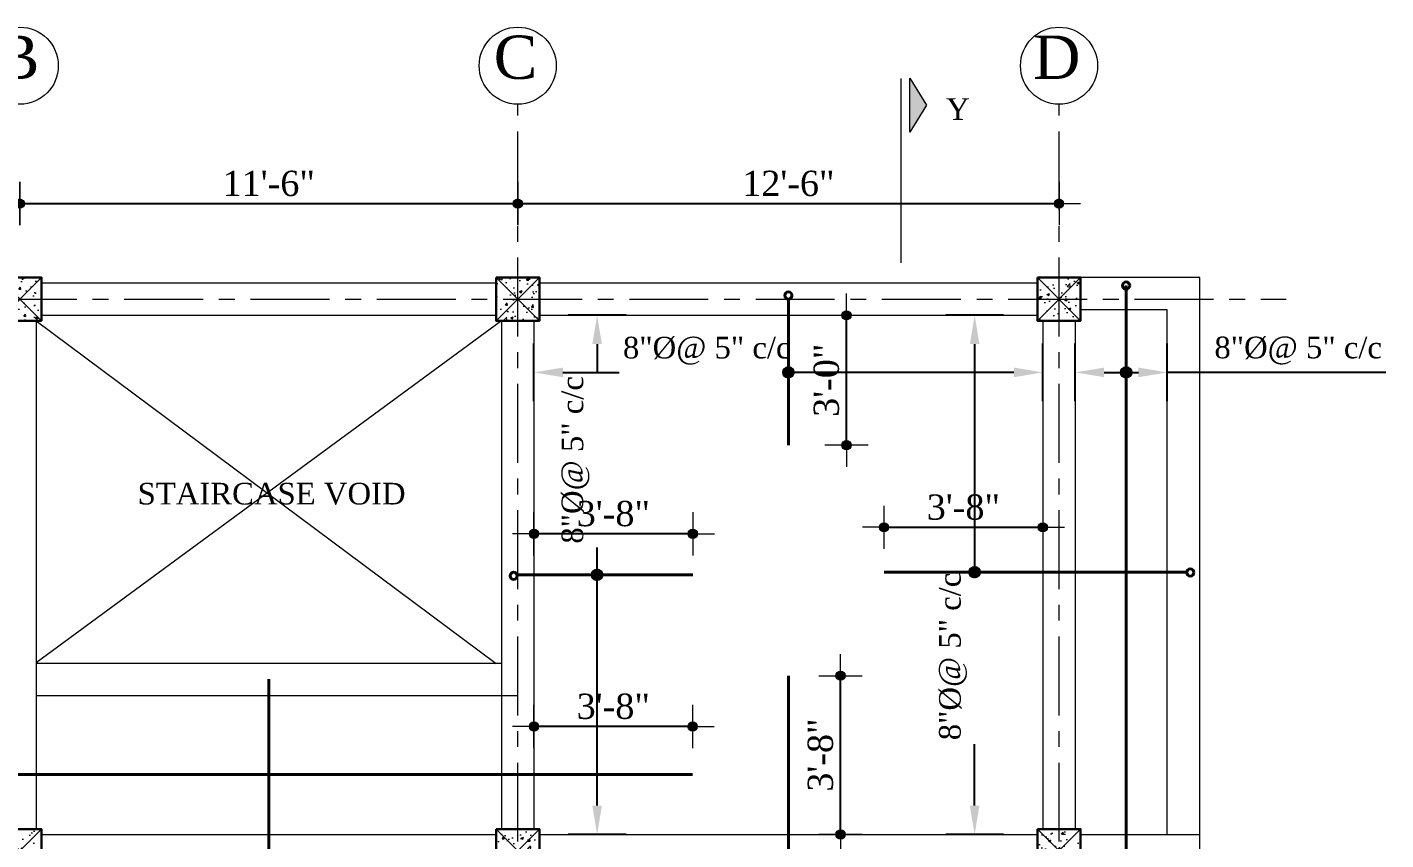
# Model space of a CAD drawing. Header units: inches. Extents: x 897 to 49934, y -34925 to -18564.
# Drawn here: x 24245.5 to 24622, y -24135.1 to -23909.9 of the extents above; entities that cross this region are included whole.
import ezdxf

# ---------------------------------------------------------------- set-up
doc = ezdxf.new("R2010")
doc.units = ezdxf.units.IN
doc.header["$LTSCALE"] = 35
doc.header["$MEASUREMENT"] = 0
doc.header["$PDMODE"] = 34
doc.linetypes.add('CENTERX2', pattern=[4, 2.5, -0.5, 0.5, -0.5])
doc.linetypes.add('DASHDOTX2', pattern=[2, 1, -0.5, 0, -0.5])
for name, color, linetype, lineweight in [('SES-CENTRE', 8, 'DASHDOTX2', 13), ('SES-DIMENSION', 142, 'Continuous', 13), ('SES-Excavation Line', 1, 'Continuous', 30), ('SES-HACTH', 8, 'Continuous', 13), ('SES-REBARS', 1, 'Continuous', 40), ('SES-SLAB OUTLINE', 4, 'Continuous', 18), ('SES-Staircase', 134, 'Continuous', 13), ('SES-TEXT', 3, 'Continuous', 20), ('SES-Wall Plan', 6, 'Continuous', 30)]:
    doc.layers.add(name, color=color, linetype=linetype, lineweight=lineweight)
doc.styles.add('7 INCH', font='times.ttf', dxfattribs={"height": 7})
doc.styles.add('SES-ARAIL', font='times.ttf', dxfattribs={"height": 6})
doc.dimstyles.new('1.8 str', dxfattribs={"dimscale": 0, "dimtxt": 6, "dimasz": 1, "dimexe": 2, "dimexo": 9, "dimgap": 2, "dimtad": 1, "dimdec": 0, "dimzin": 3, "dimdsep": 46, "dimlunit": 4, "dimtxsty": 'SES-ARAIL', "dimblk": 'DIM', "dimcen": 3, "dimdle": 3, "dimse1": 1, "dimse2": 1, "dimclrd": 256, "dimclre": 256, "dimclrt": 7, "dimadec": 1, "dimazin": 2, "dimtfac": 1, "dimtdec": 0, "dimtofl": 0, "dimtmove": 2, "dimatfit": 3, "dimldrblk": 'DSAFSADF', "dimfxl": 2, "dimfrac": 2, "dimtolj": 2, "dimtzin": 0, "dimarcsym": 0})
doc.dimstyles.new('7 INCH', dxfattribs={"dimscale": 0, "dimtxt": 7, "dimasz": 1, "dimexe": 2, "dimexo": 9, "dimgap": 2, "dimtad": 1, "dimdec": 0, "dimzin": 3, "dimdsep": 46, "dimlunit": 4, "dimtxsty": '7 INCH', "dimblk": 'DIM', "dimcen": 3, "dimdle": 3, "dimse1": 1, "dimse2": 1, "dimclrd": 256, "dimclre": 256, "dimclrt": 7, "dimadec": 1, "dimazin": 2, "dimtfac": 1, "dimtdec": 0, "dimtix": 1, "dimtofl": 0, "dimtmove": 2, "dimatfit": 3, "dimldrblk": 'ARW', "dimfxl": 2, "dimfrac": 2, "dimtolj": 2, "dimtzin": 0, "dimarcsym": 0})

# ---------------------------------------------------------------- blocks, each defined once
blk = doc.blocks.new('c11')
at = {"layer": 'SES-HACTH', "linetype": 'ByBlock'}
h = blk.add_hatch(dxfattribs=at)
h.set_pattern_fill('AR-CONC', color=256)
h.set_pattern_definition([(50, (-20422.33, 19414.4167), (7.1726018, -0.6275213), [0.75, -8.25]), (355, (-20422.33, 19414.417), (-1.3875133, 7.5219213), [0.6, -6.6]), (100.451444, (-20421.732, 19414.3644), (5.7850885, 6.8943999), [0.637402, -7.0114211]), (46.1842, (-20422.33, 19416.417), (10.6724133, -1.6551928), [1.125, -12.375]), (96.635635, (-20421.441, 19416.279), (9.3466195, 9.741186), [0.9561034, -10.5171376]), (351.184164, (-20422.33, 19416.417), (9.3466195, 9.741186), [0.9, -9.9]), (21, (-20421.33, 19415.9167), (5.9690705, -4.0261889), [0.75, -8.25]), (326, (-20421.33, 19415.917), (2.4331533, 7.2515005), [0.6, -6.6]), (71.451445, (-20420.8325, 19415.581), (8.4022238, 3.2253115), [0.6374019, -7.0114211]), (37.5, (-20422.33, 19414.4167), (0.12159855, 3.32893854), [0, -6.52, 0, -6.7, 0, -6.625]), (7.5, (-20422.33, 19414.4167), (2.63069537, 3.9441171), [0, -3.82, 0, -6.37, 0, -2.525]), (327.5, (-20424.56, 19414.4167), (5.33822436, -0.22554872), [0, -2.5, 0, -7.8, 0, -10.35]), (317.5, (-20425.56, 19414.4167), (5.8318617, 1.0010498), [0, -3.25, 0, -5.18, 0, -7.35])])
h.paths.add_polyline_path([(-6, 6), (-6, -6), (6, -6), (6, 6)])
for p, q in [((-6, 6), (6, -6)), ((6, 6), (-6, -6))]:
    blk.add_line(p, q, dxfattribs=at)
at = {"layer": 'SES-Wall Plan', "linetype": 'ByBlock'}
blk.add_lwpolyline([(-6, 6), (6, 6), (6, -6), (-6, -6)], close=True, dxfattribs=at)
blk = doc.blocks.new('grid')
at = {"layer": 'SES-CENTRE', "color": 8, "linetype": 'CENTERX2', "ltscale": 0.25}
for p, q in [((19300.97, -23226.42), (19300.97, -22812.03)), ((19450.97, -23226.42), (19450.97, -22812.03)), ((18946.91, -22866.03), (19513.94, -22866.03))]:
    blk.add_line(p, q, dxfattribs=at)
at = {"layer": 'SES-DIMENSION'}
for centre in [(19162.97, -22801.35), (19300.97, -22801.35), (19450.97, -22801.35)]:
    blk.add_circle(centre, 10.68, dxfattribs=at)
at = {"layer": 'SES-REBARS', "linetype": 'ByBlock'}
for p in [(19162.97, -22866.03), (19300.97, -22866.03), (19450.97, -22866.03), (19162.97, -23018.92), (19300.97, -23018.92), (19450.97, -23018.92)]:
    blk.add_blockref('c11', p, dxfattribs=at)
at = {"layer": 'SES-TEXT', "lineweight": 30, "char_height": 12, "width": 17.5966, "attachment_point": 2, "style": 'SES-ARAIL'}
for s, insert in [('B', (19162.36, -22792.99)), ('C', (19300.36, -22792.99)), ('D', (19450.36, -22792.99))]:
    blk.add_mtext(s, dxfattribs=dict(at, insert=insert))
blk = doc.blocks.new('*D578')
at = {"layer": 'Defpoints', "color": 0, "ltscale": 10, "transparency": 16777216}
for p in [(24561.41, -24005.59), (24535.91, -24129.15), (24561.41, -24130.65)]:
    blk.add_point(p, dxfattribs=at)
at = {"layer": 'SES-DIMENSION', "lineweight": -2, "ltscale": 10, "transparency": 16777216}
for p, q in [((24535.91, -24013.59), (24535.91, -23997.59)), ((24561.41, -24013.59), (24561.41, -23997.59)), ((24543.91, -24005.59), (24553.41, -24005.59)), ((24621.98, -24005.59), (24561.41, -24005.59))]:
    blk.add_line(p, q, dxfattribs=at)
at = {"layer": 'SES-DIMENSION', "ltscale": 10, "transparency": 16777216}
for points in [[(24543.91, -24004.25), (24543.91, -24006.92), (24535.91, -24005.59)], [(24553.41, -24004.25), (24553.41, -24006.92), (24561.41, -24005.59)]]:
    blk.add_solid(points, dxfattribs=at)
at = {"layer": 'SES-DIMENSION', "color": 7, "ltscale": 10, "transparency": 16777216, "insert": (24597.69, -23999.55), "char_height": 6, "attachment_point": 5, "style": 'SES-ARAIL'}
blk.add_mtext('\\A2;8"%%C@ 5" c/c', dxfattribs=at)
blk = doc.blocks.new('DSAFSADF')
at = {"layer": 'SES-DIMENSION'}
blk.add_lwpolyline([(-0.5, 0, 0, 3, 0), (-5.5, 0, 0, 0, 0), (-0.5, 0, 0, 0, 0)], format="xyseb", dxfattribs=at)
blk = doc.blocks.new('GFHF')
at = {"layer": 'SES-HACTH'}
h = blk.add_hatch(dxfattribs=at)
h.set_pattern_fill('ANSI31', color=2)
h.paths.add_polyline_path([(20798.9, -1672.63), (20794.72, -1672.63, 1)])
h.paths.add_polyline_path([(20794.72, -1672.63), (20798.9, -1672.63, 1)])
at = {"layer": 'SES-HACTH', "color": 2}
blk.add_circle((20796.81, -1672.63), 2.09, dxfattribs=at)
blk = doc.blocks.new('*D581')
at = {"layer": 'Defpoints', "color": 0, "ltscale": 10, "transparency": 16777216}
for p in [(24225.8, -23989.76), (24272.38, -23989.76), (24272.38, -24133.65)]:
    blk.add_point(p, dxfattribs=at)
at = {"layer": 'SES-DIMENSION', "lineweight": -2, "ltscale": 10, "transparency": 16777216}
for p, q in [((24233.8, -23989.76), (24217.8, -23989.76)), ((24225.8, -23997.76), (24225.8, -24006.35)), ((24225.8, -24125.65), (24225.8, -24054.93)), ((24233.8, -24133.65), (24217.8, -24133.65))]:
    blk.add_line(p, q, dxfattribs=at)
at = {"layer": 'SES-DIMENSION', "ltscale": 10, "transparency": 16777216}
for points in [[(24224.47, -23997.76), (24227.14, -23997.76), (24225.8, -23989.76)], [(24224.47, -24125.65), (24227.14, -24125.65), (24225.8, -24133.65)]]:
    blk.add_solid(points, dxfattribs=at)
at = {"layer": 'SES-DIMENSION', "color": 7, "ltscale": 10, "transparency": 16777216, "insert": (24219.81, -24030.64), "char_height": 6, "attachment_point": 5, "rotation": 90, "style": 'SES-ARAIL'}
blk.add_mtext('\\A2;8"%%C@ 5" c/c', dxfattribs=at)
blk = doc.blocks.new('*D592')
at = {"layer": 'Defpoints', "color": 0, "ltscale": 10, "transparency": 16777216}
for p in [(24403.41, -23989.76), (24449.99, -23989.76), (24449.99, -24133.65)]:
    blk.add_point(p, dxfattribs=at)
at = {"layer": 'SES-DIMENSION', "lineweight": -2, "ltscale": 10, "transparency": 16777216}
for p, q in [((24411.41, -23989.76), (24395.41, -23989.76)), ((24403.41, -23997.76), (24403.41, -24005.55)), ((24403.41, -24125.65), (24403.41, -24054.13)), ((24411.41, -24133.65), (24395.41, -24133.65))]:
    blk.add_line(p, q, dxfattribs=at)
at = {"layer": 'SES-DIMENSION', "ltscale": 10, "transparency": 16777216}
for points in [[(24402.07, -23997.76), (24404.74, -23997.76), (24403.41, -23989.76)], [(24402.07, -24125.65), (24404.74, -24125.65), (24403.41, -24133.65)]]:
    blk.add_solid(points, dxfattribs=at)
at = {"layer": 'SES-DIMENSION', "color": 7, "ltscale": 10, "transparency": 16777216, "insert": (24397.42, -24029.84), "char_height": 6, "attachment_point": 5, "rotation": 90, "style": 'SES-ARAIL'}
blk.add_mtext('\\A2;8"%%C@ 5" c/c', dxfattribs=at)
blk = doc.blocks.new('*D593')
at = {"layer": 'Defpoints', "color": 0, "ltscale": 10, "transparency": 16777216}
for p in [(24508.03, -23989.76), (24554.61, -23989.76), (24554.61, -24133.65)]:
    blk.add_point(p, dxfattribs=at)
at = {"layer": 'SES-DIMENSION', "lineweight": -2, "ltscale": 10, "transparency": 16777216}
for p, q in [((24516.03, -23989.76), (24500.03, -23989.76)), ((24508.03, -23997.76), (24508.03, -24060.04)), ((24508.03, -24125.65), (24508.03, -24108.62)), ((24516.03, -24133.65), (24500.03, -24133.65))]:
    blk.add_line(p, q, dxfattribs=at)
at = {"layer": 'SES-DIMENSION', "ltscale": 10, "transparency": 16777216}
for points in [[(24506.7, -23997.76), (24509.37, -23997.76), (24508.03, -23989.76)], [(24506.7, -24125.65), (24509.37, -24125.65), (24508.03, -24133.65)]]:
    blk.add_solid(points, dxfattribs=at)
at = {"layer": 'SES-DIMENSION', "color": 7, "ltscale": 10, "transparency": 16777216, "insert": (24502.04, -24084.33), "char_height": 6, "attachment_point": 5, "rotation": 90, "style": 'SES-ARAIL'}
blk.add_mtext('\\A2;8"%%C@ 5" c/c', dxfattribs=at)
blk = doc.blocks.new('*D594')
at = {"layer": 'Defpoints', "color": 0, "ltscale": 10, "transparency": 16777216}
for p in [(24526.91, -24005.59), (24385.91, -24033.44), (24526.91, -24033.44)]:
    blk.add_point(p, dxfattribs=at)
at = {"layer": 'SES-DIMENSION', "lineweight": -2, "ltscale": 10, "transparency": 16777216}
for p, q in [((24385.91, -24013.59), (24385.91, -23997.59)), ((24526.91, -24013.59), (24526.91, -23997.59)), ((24393.91, -24005.59), (24409.49, -24005.59)), ((24518.91, -24005.59), (24458.07, -24005.59))]:
    blk.add_line(p, q, dxfattribs=at)
at = {"layer": 'SES-DIMENSION', "ltscale": 10, "transparency": 16777216}
for points in [[(24393.91, -24004.25), (24393.91, -24006.92), (24385.91, -24005.59)], [(24518.91, -24004.25), (24518.91, -24006.92), (24526.91, -24005.59)]]:
    blk.add_solid(points, dxfattribs=at)
at = {"layer": 'SES-DIMENSION', "color": 7, "ltscale": 10, "transparency": 16777216, "insert": (24433.78, -23999.59), "char_height": 6, "attachment_point": 5, "style": 'SES-ARAIL'}
blk.add_mtext('\\A2;8"%%C@ 5" c/c', dxfattribs=at)
blk = doc.blocks.new('DIM')
at = {"layer": 'SES-DIMENSION'}
h = blk.add_hatch(color=256, dxfattribs=at)
h.paths.add_polyline_path([(0, 1.28), (0, 0), (1.28, 0, 0.414214)])
h.paths.add_polyline_path([(1.28, 0), (0, 0), (0, -1.28, 0.414214)])
h.paths.add_polyline_path([(0, 0), (-1.28, 0, 0.414214), (0, -1.28)])
h.paths.add_polyline_path([(0, 1.28, 0.414214), (-1.28, 0), (0, 0)])
for p, q in [((0, 6), (0, -6)), ((-6, 0), (6, 0))]:
    blk.add_line(p, q, dxfattribs=at)
blk.add_circle((0, 0), 1.28, dxfattribs=at)
blk = doc.blocks.new('*D611')
at = {"layer": 'Defpoints', "color": 0, "linetype": 'ByBlock', "transparency": 16777216}
for p in [(24456.41, -24089.65), (24470.87, -24089.65), (24456.41, -24133.65)]:
    blk.add_point(p, dxfattribs=at)
at = {"layer": 'SES-DIMENSION', "linetype": 'ByBlock', "lineweight": -2, "transparency": 16777216}
blk.add_line((24470.87, -24132.65), (24470.87, -24090.65), dxfattribs=at)
for p, rotation in [((24470.87, -24089.65), 90), ((24470.87, -24133.65), 270)]:
    blk.add_blockref('DIM', p, dxfattribs=dict(at, rotation=rotation))
at = {"layer": 'SES-DIMENSION', "color": 7, "linetype": 'ByBlock', "transparency": 16777216, "insert": (24465.31, -24111.65), "char_height": 7, "attachment_point": 5, "rotation": 90, "style": '7 INCH'}
blk.add_mtext('\\A2;3\'-8"', dxfattribs=at)
blk = doc.blocks.new('ARW')
at = {"layer": 'SES-DIMENSION'}
blk.add_lwpolyline([(10, 0, 0, 6, 0), (0, 0, 0, 0, 0), (10, 0, 0, 0, 0)], format="xyseb", dxfattribs=at)
blk = doc.blocks.new('*D612')
at = {"layer": 'Defpoints', "color": 0, "linetype": 'ByBlock', "transparency": 16777216}
for p in [(24385.91, -24103.75), (24385.91, -24117.08), (24429.87, -24117.08)]:
    blk.add_point(p, dxfattribs=at)
at = {"layer": 'SES-DIMENSION', "linetype": 'ByBlock', "lineweight": -2, "transparency": 16777216}
blk.add_line((24428.87, -24103.75), (24386.91, -24103.75), dxfattribs=at)
at = {"layer": 'SES-DIMENSION', "linetype": 'ByBlock', "lineweight": -2, "transparency": 16777216, "rotation": 180}
blk.add_blockref('DIM', (24385.91, -24103.75), dxfattribs=at)
at = {"layer": 'SES-DIMENSION', "linetype": 'ByBlock', "lineweight": -2, "transparency": 16777216}
blk.add_blockref('DIM', (24429.87, -24103.75), dxfattribs=at)
at = {"layer": 'SES-DIMENSION', "color": 7, "linetype": 'ByBlock', "transparency": 16777216, "insert": (24407.89, -24098.18), "char_height": 7, "attachment_point": 5, "style": '7 INCH'}
blk.add_mtext('\\A2;3\'-8"', dxfattribs=at)
blk = doc.blocks.new('*D613')
at = {"layer": 'Defpoints', "color": 0, "linetype": 'ByBlock', "transparency": 16777216}
for p in [(24526.91, -24048.53), (24482.91, -24060.95), (24526.91, -24060.95)]:
    blk.add_point(p, dxfattribs=at)
at = {"layer": 'SES-DIMENSION', "linetype": 'ByBlock', "lineweight": -2, "transparency": 16777216}
blk.add_line((24483.91, -24048.53), (24525.91, -24048.53), dxfattribs=at)
at = {"layer": 'SES-DIMENSION', "linetype": 'ByBlock', "lineweight": -2, "transparency": 16777216, "rotation": 180}
blk.add_blockref('DIM', (24482.91, -24048.53), dxfattribs=at)
at = {"layer": 'SES-DIMENSION', "linetype": 'ByBlock', "lineweight": -2, "transparency": 16777216}
blk.add_blockref('DIM', (24526.91, -24048.53), dxfattribs=at)
at = {"layer": 'SES-DIMENSION', "color": 7, "linetype": 'ByBlock', "transparency": 16777216, "insert": (24504.91, -24042.97), "char_height": 7, "attachment_point": 5, "style": '7 INCH'}
blk.add_mtext('\\A2;3\'-8"', dxfattribs=at)
blk = doc.blocks.new('*D614')
at = {"layer": 'Defpoints', "color": 0, "linetype": 'ByBlock', "transparency": 16777216}
for p in [(24385.91, -24050.32), (24385.91, -24061.7), (24429.91, -24061.7)]:
    blk.add_point(p, dxfattribs=at)
at = {"layer": 'SES-DIMENSION', "linetype": 'ByBlock', "lineweight": -2, "transparency": 16777216}
blk.add_line((24428.91, -24050.32), (24386.91, -24050.32), dxfattribs=at)
at = {"layer": 'SES-DIMENSION', "linetype": 'ByBlock', "lineweight": -2, "transparency": 16777216, "rotation": 180}
blk.add_blockref('DIM', (24385.91, -24050.32), dxfattribs=at)
at = {"layer": 'SES-DIMENSION', "linetype": 'ByBlock', "lineweight": -2, "transparency": 16777216}
blk.add_blockref('DIM', (24429.91, -24050.32), dxfattribs=at)
at = {"layer": 'SES-DIMENSION', "color": 7, "linetype": 'ByBlock', "transparency": 16777216, "insert": (24407.91, -24044.76), "char_height": 7, "attachment_point": 5, "style": '7 INCH'}
blk.add_mtext('\\A2;3\'-8"', dxfattribs=at)
blk = doc.blocks.new('*D615')
at = {"layer": 'Defpoints', "color": 0, "linetype": 'ByBlock', "transparency": 16777216}
for p in [(24456.41, -23989.76), (24472.52, -23989.76), (24456.41, -24025.76)]:
    blk.add_point(p, dxfattribs=at)
at = {"layer": 'SES-DIMENSION', "linetype": 'ByBlock', "lineweight": -2, "transparency": 16777216}
blk.add_line((24472.52, -24024.76), (24472.52, -23990.76), dxfattribs=at)
for p, rotation in [((24472.52, -23989.76), 90), ((24472.52, -24025.76), 270)]:
    blk.add_blockref('DIM', p, dxfattribs=dict(at, rotation=rotation))
at = {"layer": 'SES-DIMENSION', "color": 7, "linetype": 'ByBlock', "transparency": 16777216, "insert": (24466.96, -24007.76), "char_height": 7, "attachment_point": 5, "rotation": 90, "style": '7 INCH'}
blk.add_mtext('\\A2;3\'-0"', dxfattribs=at)
blk = doc.blocks.new('*D766')
at = {"layer": 'Defpoints', "color": 0, "linetype": 'ByBlock', "transparency": 16777216}
for p in [(24243.41, -23958.8), (24093.41, -23979.26), (24243.41, -23979.26)]:
    blk.add_point(p, dxfattribs=at)
at = {"layer": 'SES-DIMENSION', "linetype": 'ByBlock', "lineweight": -2, "transparency": 16777216}
blk.add_line((24094.41, -23958.8), (24242.41, -23958.8), dxfattribs=at)
at = {"layer": 'SES-DIMENSION', "linetype": 'ByBlock', "lineweight": -2, "transparency": 16777216, "rotation": 180}
blk.add_blockref('DIM', (24093.41, -23958.8), dxfattribs=at)
at = {"layer": 'SES-DIMENSION', "linetype": 'ByBlock', "lineweight": -2, "transparency": 16777216}
blk.add_blockref('DIM', (24243.41, -23958.8), dxfattribs=at)
at = {"layer": 'SES-DIMENSION', "color": 7, "linetype": 'ByBlock', "transparency": 16777216, "insert": (24168.41, -23953.24), "char_height": 7, "attachment_point": 5, "style": '7 INCH'}
blk.add_mtext('\\A2;12\'-6"', dxfattribs=at)
blk = doc.blocks.new('*D767')
at = {"layer": 'Defpoints', "color": 0, "linetype": 'ByBlock', "transparency": 16777216}
for p in [(24381.41, -23958.8), (24243.41, -23979.26), (24381.41, -23979.26)]:
    blk.add_point(p, dxfattribs=at)
at = {"layer": 'SES-DIMENSION', "linetype": 'ByBlock', "lineweight": -2, "transparency": 16777216}
blk.add_line((24244.41, -23958.8), (24380.41, -23958.8), dxfattribs=at)
at = {"layer": 'SES-DIMENSION', "linetype": 'ByBlock', "lineweight": -2, "transparency": 16777216, "rotation": 180}
blk.add_blockref('DIM', (24243.41, -23958.8), dxfattribs=at)
at = {"layer": 'SES-DIMENSION', "linetype": 'ByBlock', "lineweight": -2, "transparency": 16777216}
blk.add_blockref('DIM', (24381.41, -23958.8), dxfattribs=at)
at = {"layer": 'SES-DIMENSION', "color": 7, "linetype": 'ByBlock', "transparency": 16777216, "insert": (24312.41, -23953.24), "char_height": 7, "attachment_point": 5, "style": '7 INCH'}
blk.add_mtext('\\A2;11\'-6"', dxfattribs=at)
blk = doc.blocks.new('*D768')
at = {"layer": 'Defpoints', "color": 0, "linetype": 'ByBlock', "transparency": 16777216}
for p in [(24531.41, -23958.8), (24381.41, -23979.26), (24531.41, -23979.26)]:
    blk.add_point(p, dxfattribs=at)
at = {"layer": 'SES-DIMENSION', "linetype": 'ByBlock', "lineweight": -2, "transparency": 16777216}
blk.add_line((24382.41, -23958.8), (24530.41, -23958.8), dxfattribs=at)
at = {"layer": 'SES-DIMENSION', "linetype": 'ByBlock', "lineweight": -2, "transparency": 16777216, "rotation": 180}
blk.add_blockref('DIM', (24381.41, -23958.8), dxfattribs=at)
at = {"layer": 'SES-DIMENSION', "linetype": 'ByBlock', "lineweight": -2, "transparency": 16777216}
blk.add_blockref('DIM', (24531.41, -23958.8), dxfattribs=at)
at = {"layer": 'SES-DIMENSION', "color": 7, "linetype": 'ByBlock', "transparency": 16777216, "insert": (24456.41, -23953.24), "char_height": 7, "attachment_point": 5, "style": '7 INCH'}
blk.add_mtext('\\A2;12\'-6"', dxfattribs=at)
blk = doc.blocks.new('*D769')
at = {"layer": 'Defpoints', "color": 0, "linetype": 'ByBlock', "transparency": 16777216}
for p in [(24531.41, -23985.26), (24039.15, -24138.15), (24531.41, -24138.15)]:
    blk.add_point(p, dxfattribs=at)
at = {"layer": 'SES-DIMENSION', "linetype": 'ByBlock', "lineweight": -2, "transparency": 16777216}
blk.add_line((24039.15, -23986.26), (24039.15, -24137.15), dxfattribs=at)
for p, rotation in [((24039.15, -23985.26), 90), ((24039.15, -24138.15), 270)]:
    blk.add_blockref('DIM', p, dxfattribs=dict(at, rotation=rotation))
at = {"layer": 'SES-DIMENSION', "color": 7, "linetype": 'ByBlock', "transparency": 16777216, "insert": (24033.58, -24061.7), "char_height": 7, "attachment_point": 5, "rotation": 90, "style": '7 INCH'}
blk.add_mtext('\\A2;12\'-9"', dxfattribs=at)
blk = doc.blocks.new('*D770')
at = {"layer": 'Defpoints', "color": 0, "linetype": 'ByBlock', "transparency": 16777216}
for p in [(24531.41, -24138.15), (24039.15, -24288.04), (24087.41, -24288.04)]:
    blk.add_point(p, dxfattribs=at)
at = {"layer": 'SES-DIMENSION', "linetype": 'ByBlock', "lineweight": -2, "transparency": 16777216}
blk.add_line((24039.15, -24139.15), (24039.15, -24287.04), dxfattribs=at)
for p, rotation in [((24039.15, -24138.15), 90), ((24039.15, -24288.04), 270)]:
    blk.add_blockref('DIM', p, dxfattribs=dict(at, rotation=rotation))
at = {"layer": 'SES-DIMENSION', "color": 7, "linetype": 'ByBlock', "transparency": 16777216, "insert": (24033.59, -24213.09), "char_height": 7, "attachment_point": 5, "rotation": 90, "style": '7 INCH'}
blk.add_mtext('\\A2;12\'-6"', dxfattribs=at)

msp = doc.modelspace()

# ---------------------------------------------------------------- hatches: boundary and pattern name
at = {"layer": 'SES-TEXT'}
msp.add_hatch(color=256, dxfattribs=at).paths.add_polyline_path([(24490.09, -23924.03), (24490.09, -23939.03), (24494.71, -23931.53)])

# ---------------------------------------------------------------- linework, layer by layer
at = {"layer": 'SES-DIMENSION', "ltscale": 10}
msp.add_line((24487.56, -23924.13), (24487.56, -23975.21), dxfattribs=at)
at = {"layer": 'SES-REBARS', "linetype": 'ByBlock'}
for points in [[(24550.01, -24322.94), (24550.01, -23981.46)], [(24456.41, -23985.26), (24456.41, -24025.76)], [(24381.41, -24061.7), (24429.91, -24061.7)], [(24566.78, -24060.95), (24482.91, -24060.95)], [(24456.41, -24138.15), (24456.41, -24089.65)], [(24312.41, -24142.65), (24312.41, -24090.64)], [(24205.91, -24117.08), (24429.87, -24117.08)]]:
    msp.add_lwpolyline(points, dxfattribs=at)
for centre in [(24550.01, -23981.52), (24456.41, -23984.26), (24567.8, -24061.05), (24380.27, -24061.99)]:
    msp.add_circle(centre, 0.992, dxfattribs=at)
at = {"layer": 'SES-SLAB OUTLINE'}
for p, q in [((24249.41, -23980.76), (24375.41, -23980.76)), ((24387.41, -23980.76), (24525.41, -23980.76)), ((24247.91, -23991.26), (24247.91, -24132.15)), ((24249.41, -23989.76), (24375.41, -23989.76)), ((24376.91, -23991.26), (24376.91, -24132.15)), ((24385.91, -23991.26), (24385.91, -24132.15)), ((24387.41, -23989.76), (24525.41, -23989.76)), ((24526.91, -23991.26), (24526.91, -24132.15)), ((24535.91, -23991.26), (24535.91, -24132.15)), ((24249.41, -24133.65), (24375.41, -24133.65)), ((24387.41, -24133.65), (24525.41, -24133.65)), ((24537.41, -24133.65), (24570.41, -24133.65))]:
    msp.add_line(p, q, dxfattribs=at)
at = {"layer": 'SES-SLAB OUTLINE', "linetype": 'ByBlock'}
for p, q in [((24376.91, -24086.26), (24247.91, -24086.26)), ((24381.41, -24095.26), (24247.91, -24095.26))]:
    msp.add_line(p, q, dxfattribs=at)
for points in [[(24249.41, -24327.04), (24570.41, -24327.04), (24570.41, -23979.26), (24537.41, -23979.26)], [(24561.41, -24133.65), (24561.41, -23988.26), (24537.41, -23988.26)]]:
    msp.add_lwpolyline(points, dxfattribs=at)
at = {"layer": 'SES-Staircase', "linetype": 'ByBlock'}
for points in [[(24247.91, -23991.26), (24375.41, -24086.26)], [(24376.91, -23991.26), (24247.91, -24086.11)]]:
    msp.add_lwpolyline(points, dxfattribs=at)
at = {"layer": 'SES-TEXT'}
msp.add_lwpolyline([(24490.09, -23939.03), (24490.09, -23924.03), (24494.71, -23931.53), (24490.09, -23939.03)], dxfattribs=at)

# ---------------------------------------------------------------- block references
at = {"layer": 'SES-Excavation Line', "linetype": 'ByBlock'}
msp.add_blockref('grid', (5080.44, -1119.23), dxfattribs=at)
at = {"layer": 'SES-HACTH', "xscale": 0.75, "yscale": 0.75, "zscale": 0.75, "rotation": 90}
for p in [(23201.93, -39603.19), (23295.54, -39603.19), (23253.56, -39658.56), (23148.93, -39659.31)]:
    msp.add_blockref('GFHF', p, dxfattribs=at)

# ---------------------------------------------------------------- texts
at = {"layer": 'SES-TEXT', "style": 'SES-ARAIL'}
msp.add_text('Y', height=6, dxfattribs=at).set_placement((24500.12, -23935.6))
at = {"layer": 'SES-TEXT', "linetype": 'ByBlock', "insert": (24253.12, -24036.19), "char_height": 6, "width": 120.1483, "attachment_point": 1, "style": 'SES-ARAIL'}
msp.add_mtext('\\pxqc;STAIRCASE VOID', dxfattribs=at)

# ---------------------------------------------------------------- dimensions: what is measured, and where the dimension line sits
at = {"layer": 'SES-DIMENSION', "linetype": 'ByBlock'}
for base, p1, p2, picture, middle in [((24243.41, -23958.8), (24093.41, -23979.26), (24243.41, -23979.26), '*D766', (24168.41, -23953.24)), ((24381.41, -23958.8), (24243.41, -23979.26), (24381.41, -23979.26), '*D767', (24312.41, -23953.24)), ((24531.41, -23958.8), (24381.41, -23979.26), (24531.41, -23979.26), '*D768', (24456.41, -23953.24)), ((24385.91, -24050.32), (24429.91, -24061.7), (24385.91, -24061.7), '*D614', (24407.91, -24044.76)), ((24526.91, -24048.53), (24482.91, -24060.95), (24526.91, -24060.95), '*D613', (24504.91, -24042.97)), ((24385.91, -24103.75), (24429.87, -24117.08), (24385.91, -24117.08), '*D612', (24407.89, -24098.18))]:
    dim = msp.add_linear_dim(base=base, p1=p1, p2=p2, dimstyle='7 INCH', override={"dimscale": 1}, dxfattribs=at)
    dim.commit()
    dim.dimension.update_dxf_attribs({"geometry": picture, "text_midpoint": middle})
for base, p1, p2, picture, middle in [((24039.15, -24138.15), (24531.41, -23985.26), (24531.41, -24138.15), '*D769', (24033.58, -24061.7)), ((24472.52, -23989.76), (24456.41, -24025.76), (24456.41, -23989.76), '*D615', (24466.96, -24007.76)), ((24470.87, -24089.65), (24456.41, -24133.65), (24456.41, -24089.65), '*D611', (24465.31, -24111.65)), ((24039.15, -24288.04), (24531.41, -24138.15), (24087.41, -24288.04), '*D770', (24033.59, -24213.09))]:
    dim = msp.add_linear_dim(base=base, p1=p1, p2=p2, angle=90, dimstyle='7 INCH', override={"dimscale": 1}, dxfattribs=at)
    dim.commit()
    dim.dimension.update_dxf_attribs({"geometry": picture, "text_midpoint": middle})
at = {"layer": 'SES-DIMENSION', "ltscale": 10}
for base, p1, p2, override, picture, middle in [((24526.91, -24005.59), (24385.91, -24033.44), (24526.91, -24033.44), {"dimscale": 1, "dimasz": 8, "dimexe": 8, "dimsah": 1, "dimdle": 8, "dimse1": 0, "dimse2": 0, "dimfxl": 8, "dimfxlon": 1}, '*D594', (24433.78, -23999.59)), ((24561.41, -24005.59), (24535.91, -24129.15), (24561.41, -24130.65), {"dimscale": 1, "dimasz": 8, "dimexe": 8, "dimsah": 1, "dimdle": 8, "dimse1": 0, "dimse2": 0, "dimtmove": 1, "dimfxl": 8, "dimfxlon": 1}, '*D578', (24597.69, -24010.51))]:
    dim = msp.add_linear_dim(base=base, p1=p1, p2=p2, text='8"%%C@ 5" c/c', dimstyle='1.8 str', override=override, dxfattribs=at)
    dim.commit()
    dim.dimension.update_dxf_attribs({"geometry": picture, "text_midpoint": middle, "dimtype": 160})
for base, p1, p2, picture, middle in [((24225.8, -23989.76), (24272.38, -24133.65), (24272.38, -23989.76), '*D581', (24219.81, -24030.64)), ((24403.41, -23989.76), (24449.99, -24133.65), (24449.99, -23989.76), '*D592', (24397.42, -24029.84)), ((24508.03, -23989.76), (24554.61, -24133.65), (24554.61, -23989.76), '*D593', (24502.04, -24084.33))]:
    dim = msp.add_linear_dim(base=base, p1=p1, p2=p2, angle=90, text='8"%%C@ 5" c/c', dimstyle='1.8 str', override={"dimscale": 1, "dimasz": 8, "dimexe": 8, "dimsah": 1, "dimdle": 8, "dimse1": 0, "dimse2": 0, "dimfxl": 8, "dimfxlon": 1}, dxfattribs=at)
    dim.commit()
    dim.dimension.update_dxf_attribs({"geometry": picture, "text_midpoint": middle, "dimtype": 160})

doc.saveas('drawing.dxf')
